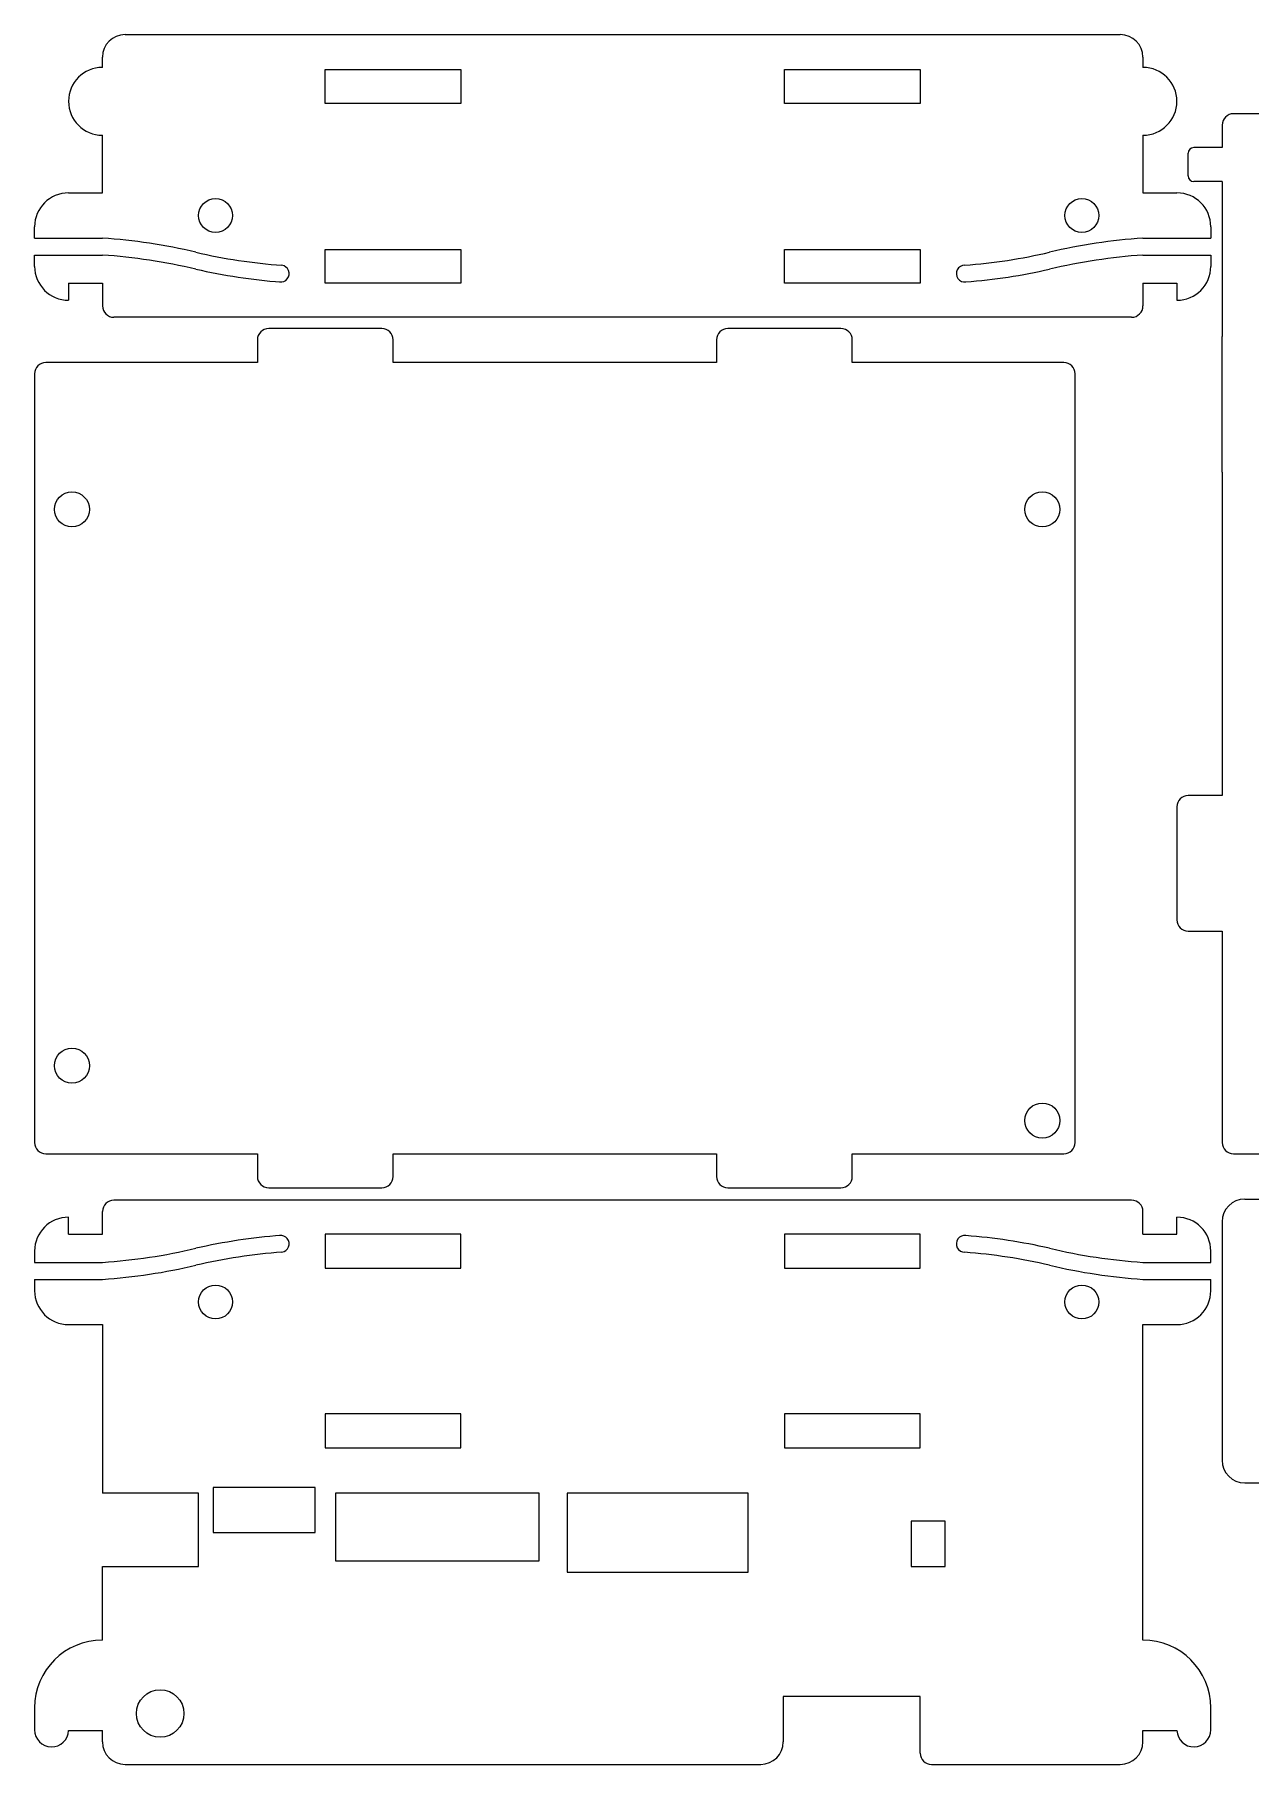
# Model space of a CAD drawing. Header units: millimetres. Extents: x 0 to 270, y 0 to 156.
# Drawn here: x 0 to 107.5, y 0 to 153 of the extents above; entities that cross this region are included whole.
import ezdxf

# ---------------------------------------------------------------- set-up
doc = ezdxf.new("R2010")
doc.units = ezdxf.units.MM
doc.layers.add('connector cutout', color=1, linetype='Continuous')

msp = doc.modelspace()

# ---------------------------------------------------------------- linework, layer by layer
for p, q in [((8, 153), (96, 153)), ((6, 150.1), (6, 151)), ((98, 151), (98, 150.1)), ((25.7, 149.9), (37.7, 149.9)), ((25.7, 146.9), (25.7, 149.9)), ((37.7, 149.9), (37.7, 146.9)), ((66.3, 149.9), (78.3, 149.9)), ((66.3, 146.9), (66.3, 149.9)), ((78.3, 149.9), (78.3, 146.9)), ((37.7, 146.9), (25.7, 146.9)), ((78.3, 146.9), (66.3, 146.9)), ((164, 146), (106, 146)), ((6, 139), (6, 144.1)), ((98, 144.1), (98, 139)), ((105, 145), (105, 143)), ((102, 140.5), (102, 142.5)), ((105, 143), (102.5, 143)), ((105, 140), (102.5, 140)), ((105, 140), (105, 126.3)), ((3, 139), (6, 139)), ((98, 139), (101, 139)), ((0, 135), (0, 136)), ((0, 135), (6, 135)), ((98, 135), (104, 135)), ((104, 136), (104, 135)), ((0, 132.5), (0, 133.5)), ((0, 133.5), (6, 133.5)), ((25.7, 134), (37.7, 134)), ((25.7, 131), (25.7, 134)), ((37.7, 134), (37.7, 131)), ((66.3, 134), (78.3, 134)), ((66.3, 131), (66.3, 134)), ((78.3, 134), (78.3, 131)), ((98, 133.5), (104, 133.5)), ((104, 133.5), (104, 132.5)), ((3, 131), (3, 129.5)), ((3, 131), (6, 131)), ((6, 131), (6, 129)), ((37.7, 131), (25.7, 131)), ((78.3, 131), (66.3, 131)), ((98, 131), (98, 129)), ((98, 131), (101, 131)), ((101, 131), (101, 131)), ((101, 131), (101, 129.5)), ((6, 128), (6, 128)), ((97, 128), (7, 128)), ((30.7, 127), (20.7, 127)), ((71.3, 127), (61.3, 127)), ((19.7, 126), (19.7, 124)), ((31.7, 124), (31.7, 126)), ((60.3, 126), (60.3, 124)), ((72.3, 124), (72.3, 126)), ((105, 114.3), (105, 126.3)), ((19.7, 124), (1, 124)), ((60.3, 124), (31.7, 124)), ((91, 124), (72.3, 124)), ((0, 123), (0, 55)), ((92, 55), (92, 123)), ((105, 114.3), (105, 85.7)), ((105, 85.7), (102, 85.7)), ((101, 84.7), (101, 74.7)), ((102, 73.7), (105, 73.7)), ((105, 73.7), (105, 55)), ((1, 54), (19.7, 54)), ((19.7, 54), (19.7, 52)), ((31.7, 54), (60.3, 54)), ((31.7, 52), (31.7, 54)), ((60.3, 54), (60.3, 52)), ((72.3, 54), (91, 54)), ((72.3, 52), (72.3, 54)), ((106, 54), (164, 54)), ((20.7, 51), (30.7, 51)), ((61.3, 51), (71.3, 51)), ((6, 49.9), (6, 49.9)), ((97, 49.9), (7, 49.9)), ((107, 50), (185, 50)), ((3, 46.9), (3, 48.4)), ((6, 46.9), (6, 48.9)), ((98, 46.9), (98, 48.9)), ((101, 46.9), (101, 48.4)), ((105, 48), (105, 26.9)), ((3, 46.9), (6, 46.9)), ((37.7, 46.9), (25.7, 46.9)), ((25.7, 46.9), (25.7, 43.9)), ((37.7, 43.9), (37.7, 46.9)), ((78.3, 46.9), (66.3, 46.9)), ((66.3, 46.9), (66.3, 43.9)), ((78.3, 43.9), (78.3, 46.9)), ((98, 46.9), (101, 46.9)), ((101, 46.9), (101, 46.9)), ((0, 45.4), (0, 44.4)), ((0, 44.4), (6, 44.4)), ((98, 44.4), (104, 44.4)), ((104, 44.4), (104, 45.4)), ((0, 42.9), (6, 42.9)), ((0, 42.9), (0, 41.9)), ((25.7, 43.9), (37.7, 43.9)), ((66.3, 43.9), (78.3, 43.9)), ((98, 42.9), (104, 42.9)), ((104, 41.9), (104, 42.9)), ((3, 38.9), (6, 38.9)), ((6, 38.9), (6, 24)), ((98, 11), (98, 38.9)), ((98, 38.9), (101, 38.9)), ((37.7, 31), (25.7, 31)), ((25.7, 31), (25.7, 28)), ((37.7, 28), (37.7, 31)), ((78.3, 31), (66.3, 31)), ((66.3, 31), (66.3, 28)), ((78.3, 28), (78.3, 31)), ((25.7, 28), (37.7, 28)), ((66.3, 28), (78.3, 28)), ((107, 24.9), (113, 24.9)), ((14.5, 24), (6, 24)), ((14.5, 17.5), (14.5, 24)), ((6, 11), (6, 17.5)), ((6, 17.5), (14.5, 17.5)), ((101, 11), (101, 11)), ((0, 5), (0, 3.05)), ((78.3, 6), (66.2, 6)), ((66.2, 6), (66.2, 2)), ((78.3, 1), (78.3, 6)), ((104, 3.05), (104, 5)), ((2.97, 3), (2.97, 3)), ((3, 3), (3, 3)), ((3, 3), (6, 3)), ((6, 2), (6, 3)), ((98, 3), (101, 3)), ((98, 2), (98, 3)), ((101, 3), (101, 3)), ((8, 0), (64.2, 0)), ((79.3, 0), (96, 0))]:
    msp.add_line(p, q)
msp.add_circle((11.1, 4.5), 2.1)
for centre, radius, start, end in [((8, 151), 2, 90, 180), ((96, 151), 2, 0, 90), ((6, 147.1), 3, 90, 270), ((98, 147.1), 3, 270, 90), ((106, 145), 1, 90, 180), ((102.5, 142.5), 0.5, 90, 180), ((102.5, 140.5), 0.5, 180, 270), ((3, 136), 3, 90, 180), ((101, 136), 3, 0, 90), ((2.66, 85.11), 50, 76.5979, 86.1708), ((101.34, 85.11), 50, 93.8292, 103.4021), ((2.66, 83.61), 50, 76.5979, 86.1708), ((25.53, 182.46), 50, 256.9652, 265.8035), ((78.47, 182.46), 50, 274.3248, 283.0355), ((101.34, 83.61), 50, 93.8292, 103.4021), ((3, 132.5), 3, 180, 270), ((25.42, 180.99), 50, 257.0929, 265.8021), ((21.76, 131.86), 0.742, 261.4779, 81.4808), ((82.24, 131.86), 0.742, 89.9049, 278.6156), ((78.58, 180.99), 50, 274.3249, 282.9064), ((101, 132.5), 3, 270, 0), ((7, 129), 1, 180, 270), ((97, 129), 1, 270, 0), ((20.7, 126), 1, 90, 180), ((30.7, 126), 1, 0, 90), ((61.3, 126), 1, 90, 180), ((71.3, 126), 1, 0, 90), ((1, 123), 1, 90, 180), ((91, 123), 1, 0, 90), ((102, 84.7), 1, 90, 180), ((102, 74.7), 1, 180, 270), ((1, 55), 1, 180, 270), ((91, 55), 1, 270, 0), ((106, 55), 1, 180, 270), ((20.7, 52), 1, 180, 270), ((30.7, 52), 1, 270, 0), ((61.3, 52), 1, 180, 270), ((71.3, 52), 1, 270, 0), ((7, 48.9), 1, 90, 180), ((97, 48.9), 1, 0, 90), ((107, 48), 2, 90, 180), ((3, 45.4), 3, 90, 180), ((101, 45.4), 3, 0, 90), ((25.42, -3.09), 50, 94.1979, 102.9071), ((21.76, 46.04), 0.742, 278.5192, 98.5221), ((82.24, 46.04), 0.742, 81.3844, 270.0951), ((78.58, -3.09), 50, 77.0936, 85.6751), ((2.66, 94.29), 50, 273.8292, 283.4021), ((25.53, -4.56), 50, 94.1965, 103.0348), ((78.47, -4.56), 50, 76.9645, 85.6752), ((101.34, 94.29), 50, 256.5979, 266.1708), ((2.66, 92.79), 50, 273.8292, 283.4021), ((101.34, 92.79), 50, 256.5979, 266.1708), ((3, 41.9), 3, 180, 270), ((101, 41.9), 3, 270, 0), ((107, 26.9), 2, 180, 270), ((6, 5), 6, 90, 180), ((98, 5), 6, 0, 90), ((1.5, 3.05), 1.5, 180, 358.0714), ((8, 2), 2, 180, 270), ((64.2, 2), 2, 270, 0), ((96, 2), 2, 270, 0), ((102.5, 3.05), 1.5, 181.9286, 0), ((79.3, 1), 1, 180, 270)]:
    msp.add_arc(centre, radius, start, end)
at = {"layer": 'connector cutout'}
for p, q in [((24.8, 24.5), (15.8, 24.5)), ((15.8, 24.5), (15.8, 20.5)), ((24.8, 20.5), (24.8, 24.5)), ((44.6, 24), (26.6, 24)), ((26.6, 24), (26.6, 18)), ((44.6, 18), (44.6, 24)), ((63.1, 24), (47.1, 24)), ((47.1, 24), (47.1, 17)), ((63.1, 17), (63.1, 24)), ((80.5, 21.5), (77.5, 21.5)), ((77.5, 21.5), (77.5, 17.5)), ((80.5, 17.5), (80.5, 21.5)), ((15.8, 20.5), (24.8, 20.5)), ((26.6, 18), (44.6, 18)), ((47.1, 17), (63.1, 17)), ((77.5, 17.5), (80.5, 17.5))]:
    msp.add_line(p, q, dxfattribs=at)
for centre, radius in [((16, 137), 1.5), ((92.6, 137), 1.5), ((3.3, 111), 1.55), ((89.1, 111), 1.55), ((3.3, 61.8), 1.55), ((89.1, 56.95), 1.55), ((16, 40.9), 1.5), ((92.6, 40.9), 1.5)]:
    msp.add_circle(centre, radius, dxfattribs=at)

doc.saveas('drawing.dxf')
